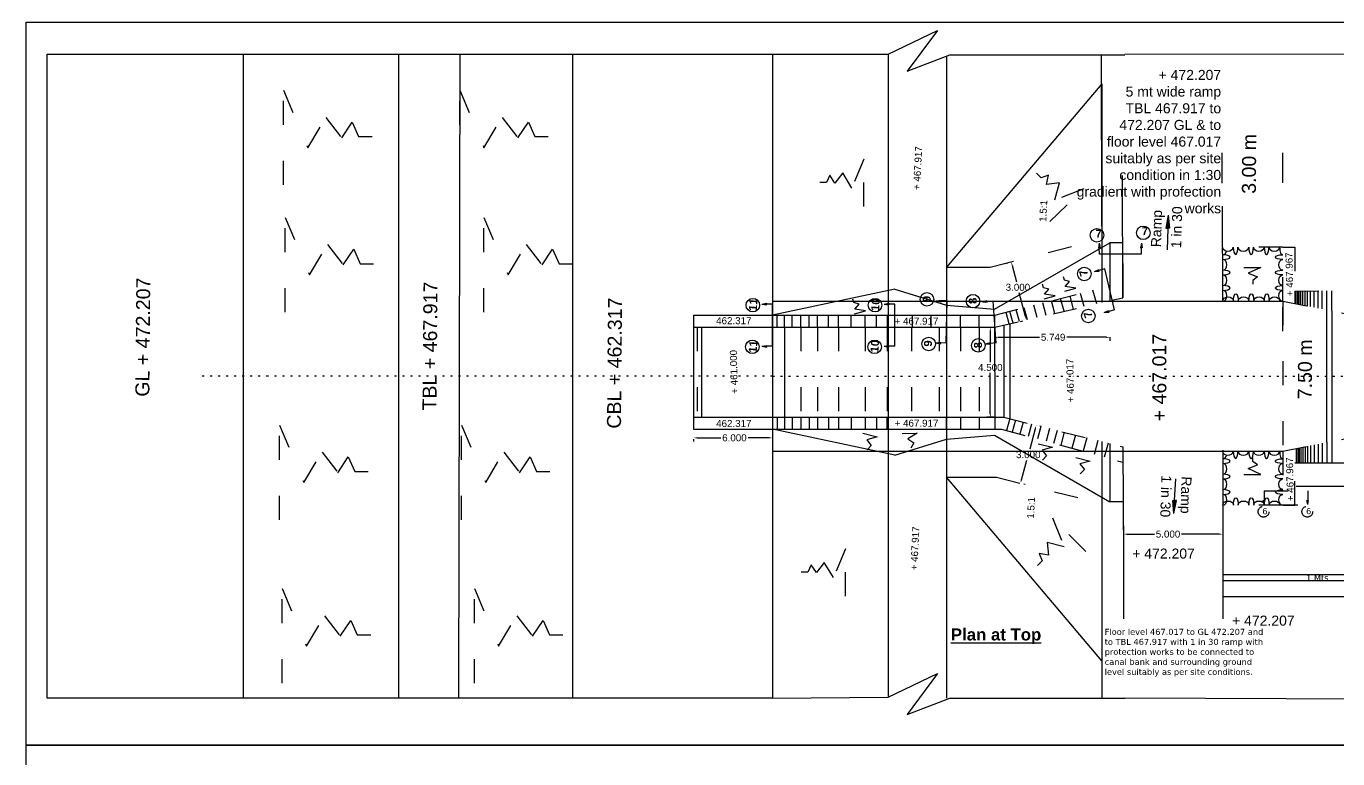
# Model space of a CAD drawing. Header units: inches. Extents: x 132 to 257, y -67 to 80.
# Drawn here: x 131.6 to 197.1, y -29 to 7.7 of the extents above; entities that cross this region are included whole.
import ezdxf

# ---------------------------------------------------------------- set-up
doc = ezdxf.new("R2010")
doc.units = ezdxf.units.IN
doc.header["$LTSCALE"] = 0.1
doc.header["$MEASUREMENT"] = 0
doc.linetypes.add('ACAD_ISO03W100', pattern=[30, 12, -18])
doc.linetypes.add('ACAD_ISO07W100', pattern=[3, 0, -3])
doc.styles.get("Standard").update_dxf_attribs({"font": 'arial.ttf'})
doc.dimstyles.get("Standard").update_dxf_attribs({"dimtxt": 0.4, "dimasz": 0.18, "dimexe": 0.18, "dimexo": 0.5, "dimgap": 0.09, "dimtad": 0, "dimtih": 1, "dimtoh": 1, "dimdec": 3, "dimzin": 0, "dimdsep": 46, "dimtxsty": 'Standard', "dimcen": 0.09, "dimadec": 0, "dimazin": 0, "dimtfac": 1, "dimtdec": 3, "dimtofl": 0, "dimtmove": 0, "dimatfit": 3, "dimfxl": 1, "dimtolj": 1, "dimtzin": 0, "dimarcsym": 0})

# ---------------------------------------------------------------- blocks, each defined once
blk = doc.blocks.new('*D9')
at = {"color": 0, "lineweight": -2, "transparency": 16777216}
for p, q in [((179.474, -7.393), (179.581, -7.393)), ((179.761, -7.573), (179.761, -9.137)), ((179.761, -11.713), (179.761, -9.674)), ((179.929, -11.893), (179.581, -11.893))]:
    blk.add_line(p, q, dxfattribs=at)
at = {"color": 0, "transparency": 16777216}
for points in [[(179.731, -7.573), (179.791, -7.573), (179.761, -7.393)], [(179.731, -11.713), (179.791, -11.713), (179.761, -11.893)]]:
    blk.add_solid(points, dxfattribs=at)
at = {"layer": 'Defpoints', "color": 0, "transparency": 16777216}
for p in [(179.974, -7.393), (179.761, -11.893), (180.429, -11.893)]:
    blk.add_point(p, dxfattribs=at)
at = {"color": 0, "transparency": 16777216, "insert": (179.761, -9.405), "char_height": 0.35, "attachment_point": 5}
blk.add_mtext('\\A1;4.500', dxfattribs=at)
blk = doc.blocks.new('*D10')
at = {"color": 0, "lineweight": -2, "transparency": 16777216}
for p, q in [((179.979, -7.893), (179.979, -8.075)), ((180.159, -7.895), (182.219, -7.895)), ((185.548, -7.895), (183.58, -7.895)), ((185.728, -7.893), (185.728, -8.075))]:
    blk.add_line(p, q, dxfattribs=at)
at = {"color": 0, "transparency": 16777216}
for points in [[(180.159, -7.865), (180.159, -7.925), (179.979, -7.895)], [(185.548, -7.865), (185.548, -7.925), (185.728, -7.895)]]:
    blk.add_solid(points, dxfattribs=at)
at = {"layer": 'Defpoints', "color": 0, "transparency": 16777216}
for p in [(179.979, -7.393), (185.728, -7.393), (185.728, -7.895)]:
    blk.add_point(p, dxfattribs=at)
at = {"color": 0, "transparency": 16777216, "insert": (182.9, -7.895), "char_height": 0.35, "attachment_point": 5}
blk.add_mtext('\\A1;5.749', dxfattribs=at)
blk = doc.blocks.new('*D19')
at = {"color": 0, "lineweight": -2, "transparency": 16777216}
for p, q in [((180.519, -4.2), (180.634, -4.17)), ((180.854, -4.299), (181.07, -5.128)), ((181.519, -6.854), (181.21, -5.665)), ((181.275, -7.103), (181.39, -7.073))]:
    blk.add_line(p, q, dxfattribs=at)
at = {"color": 0, "transparency": 16777216}
for points in [[(180.883, -4.291), (180.825, -4.306), (180.809, -4.125)], [(181.548, -6.846), (181.49, -6.861), (181.564, -7.028)]]:
    blk.add_solid(points, dxfattribs=at)
at = {"layer": 'Defpoints', "color": 0, "transparency": 16777216}
for p in [(181.003, -4.074), (181.564, -7.028), (181.759, -6.977)]:
    blk.add_point(p, dxfattribs=at)
at = {"color": 0, "transparency": 16777216, "insert": (181.14, -5.397), "char_height": 0.35, "attachment_point": 5}
blk.add_mtext('\\A1;3.000', dxfattribs=at)
blk = doc.blocks.new('*D20')
at = {"color": 0, "lineweight": -2, "transparency": 16777216}
for p, q in [((182.296, -12.36), (182.229, -12.342)), ((182.009, -12.469), (181.73, -13.495)), ((181.317, -15.017), (181.584, -14.033)), ((181.509, -15.255), (181.443, -15.237))]:
    blk.add_line(p, q, dxfattribs=at)
at = {"color": 0, "transparency": 16777216}
for points in [[(181.98, -12.461), (182.037, -12.477), (182.056, -12.295)], [(181.288, -15.009), (181.346, -15.024), (181.269, -15.19)]]:
    blk.add_solid(points, dxfattribs=at)
at = {"layer": 'Defpoints', "color": 0, "transparency": 16777216}
for p in [(181.813, -12.229), (181.027, -15.124), (181.269, -15.19)]:
    blk.add_point(p, dxfattribs=at)
at = {"color": 0, "transparency": 16777216, "insert": (181.657, -13.764), "char_height": 0.35, "attachment_point": 5}
blk.add_mtext('\\A1;3.000', dxfattribs=at)
blk = doc.blocks.new('*D30')
at = {"color": 0, "lineweight": -2, "transparency": 16777216}
for p, q in [((186.414, -17.32), (186.414, -17.555)), ((191.378, -17.32), (191.378, -17.555)), ((186.594, -17.735), (187.963, -17.735)), ((191.198, -17.735), (189.323, -17.735))]:
    blk.add_line(p, q, dxfattribs=at)
at = {"color": 0, "transparency": 16777216}
for points in [[(186.594, -17.705), (186.594, -17.765), (186.414, -17.735)], [(191.198, -17.705), (191.198, -17.765), (191.378, -17.735)]]:
    blk.add_solid(points, dxfattribs=at)
at = {"layer": 'Defpoints', "color": 0, "transparency": 16777216}
for p in [(186.414, -17.735), (186.414, -17.82), (191.378, -17.82)]:
    blk.add_point(p, dxfattribs=at)
at = {"color": 0, "transparency": 16777216, "insert": (188.643, -17.735), "char_height": 0.35, "attachment_point": 5}
blk.add_mtext('\\A1;5.000', dxfattribs=at)
blk = doc.blocks.new('*D45')
at = {"color": 0, "lineweight": -2, "transparency": 16777216}
for p, q in [((164.927, -12.993), (164.927, -13.101)), ((165.107, -12.921), (166.291, -12.921)), ((168.697, -12.921), (167.653, -12.921)), ((168.877, -12.993), (168.877, -13.101))]:
    blk.add_line(p, q, dxfattribs=at)
at = {"color": 0, "transparency": 16777216}
for points in [[(165.107, -12.891), (165.107, -12.951), (164.927, -12.921)], [(168.697, -12.891), (168.697, -12.951), (168.877, -12.921)]]:
    blk.add_solid(points, dxfattribs=at)
at = {"layer": 'Defpoints', "color": 0, "transparency": 16777216}
for p in [(164.927, -12.493), (168.877, -12.493), (168.877, -12.921)]:
    blk.add_point(p, dxfattribs=at)
at = {"color": 0, "transparency": 16777216, "insert": (166.972, -12.921), "char_height": 0.35, "attachment_point": 5}
blk.add_mtext('\\A1;6.000', dxfattribs=at)

msp = doc.modelspace()

# ---------------------------------------------------------------- hatches: boundary and pattern name
at = {"linetype": 'ACAD_ISO03W100'}
for points in [[(188.7173, -2.4433), (188.6462, -1.7878), (188.5363, -2.4379), (188.6268, -2.4406)], [(188.8773, -16.0475), (188.9288, -16.7048), (189.0581, -16.0582), (188.9677, -16.0528)], [(193.4843, -16.062), (193.4422, -16.062), (193.4001, -16.062), (193.4422, -16.2607)], [(195.6712, -16.0588), (195.6291, -16.0588), (195.587, -16.0588), (195.6291, -16.2575)]]:
    msp.add_hatch(color=256, dxfattribs=at).paths.add_polyline_path(points)
for points in [[(185.2067, -3.1955), (185.1665, -3.4338), (185.208, -3.4336), (185.2496, -3.4333)], [(187.3144, -3.1895), (187.2728, -3.4276), (187.3144, -3.4276), (187.356, -3.4276)], [(185.205, -4.5894), (185.1955, -4.5489), (185.186, -4.5084), (184.9638, -4.6035)], [(168.3398, -6.2347), (168.5779, -6.2763), (168.5779, -6.2347), (168.5779, -6.1931)], [(174.4484, -6.2347), (174.6865, -6.2763), (174.6865, -6.2347), (174.6865, -6.1931)], [(177.2994, -6.1144), (177.3001, -6.0728), (177.3009, -6.0312), (177.0621, -6.0684)], [(179.6082, -6.1436), (179.6052, -6.1021), (179.6022, -6.0606), (179.3677, -6.1192)], [(185.4528, -6.6537), (185.6939, -6.6382), (185.6842, -6.5978), (185.6744, -6.5573)], [(168.3458, -8.3424), (168.5841, -8.3827), (168.5839, -8.3411), (168.5837, -8.2995)], [(174.4544, -8.3424), (174.6927, -8.3827), (174.6925, -8.3411), (174.6922, -8.2995)], [(177.029, -8.1758), (177.2665, -8.2205), (177.267, -8.1789), (177.2675, -8.1373)], [(179.5249, -8.221), (179.7654, -8.244), (179.7622, -8.2026), (179.759, -8.1611)]]:
    msp.add_hatch(color=256).paths.add_polyline_path(points)

# ---------------------------------------------------------------- linework, layer by layer
for p, q in [((142.4221, 6.2654), (142.4221, -25.9347)), ((150.1771, 6.2654), (150.1771, -25.9347)), ((153.2408, 6.2654), (153.18, -25.9347)), ((158.8771, 6.2654), (158.8771, -25.9347)), ((168.8771, 6.2654), (168.8771, -25.9347)), ((174.6566, 6.2654), (174.6566, -25.8929)), ((177.5771, 6.1637), (177.5756, -25.9343)), ((185.3308, -2.3308), (185.3237, 6.2237)), ((185.3308, 4.7792), (177.5766, -4.3931)), ((185.3308, 4.7792), (185.3304, -6.1604)), ((191.352, -0.1946), (191.3521, 1.3268)), ((194.378, -0.1733), (194.378, 1.3267)), ((186.378, -5.9191), (186.3596, 0.1891)), ((191.378, -6.0846), (191.357, -1.338)), ((179.9779, -6.4931), (185.7281, -3.169)), ((185.2067, -3.1955), (185.1665, -3.4338)), ((185.2067, -3.1955), (185.2496, -3.4333)), ((185.7281, -3.169), (185.7277, -6.0689)), ((186.378, -3.1691), (185.7281, -3.169)), ((187.3144, -3.1895), (187.2728, -3.4276)), ((187.3144, -3.1895), (187.356, -3.4276)), ((185.1665, -3.4338), (185.208, -3.4336)), ((185.2496, -3.4333), (185.208, -3.4336)), ((185.2097, -3.7328), (185.208, -3.4336)), ((185.2097, -3.7268), (187.3144, -3.7268)), ((187.2728, -3.4276), (187.3144, -3.4276)), ((187.356, -3.4276), (187.3144, -3.4276)), ((187.3144, -3.7268), (187.3144, -3.4276)), ((177.5766, -4.3931), (179.7531, -4.3931)), ((184.9638, -4.6035), (185.186, -4.5084)), ((185.186, -4.5084), (185.1955, -4.5489)), ((185.4868, -4.4803), (185.1955, -4.5489)), ((185.205, -4.5894), (185.1955, -4.5489)), ((185.9692, -6.5289), (185.4868, -4.4803)), ((186.3781, -4.2004), (186.378, -5.9191)), ((184.9638, -4.6035), (185.205, -4.5894)), ((174.9857, -5.4931), (168.8771, -6.7931)), ((174.9857, -5.4931), (177.5771, -6.2931)), ((183.9244, -6.4843), (183.7461, -5.8315)), ((184.454, -6.3623), (184.2723, -5.6972)), ((185.0779, -6.2271), (184.891, -5.5392)), ((194.978, -5.5928), (194.978, -6.2046)), ((195.0516, -6.2194), (195.0516, -5.5918)), ((195.1244, -6.2339), (195.1244, -5.5909)), ((195.1907, -6.2472), (195.1907, -5.5901)), ((195.2801, -6.2651), (195.2801, -5.589)), ((195.3828, -6.2856), (195.3828, -5.5877)), ((195.4954, -6.3081), (195.4954, -5.5862)), ((195.618, -6.3326), (195.618, -5.5847)), ((195.768, -6.3626), (195.768, -5.5828)), ((195.938, -6.3966), (195.938, -5.5807)), ((196.138, -6.4366), (196.138, -5.5782)), ((196.348, -6.4786), (196.348, -5.5755)), ((196.578, -6.5246), (196.578, -5.5726)), ((196.828, -6.5746), (196.828, -5.5695)), ((168.3398, -6.2347), (168.5779, -6.1931)), ((168.3398, -6.2347), (168.5779, -6.2763)), ((168.5779, -6.1931), (168.5779, -6.2347)), ((168.8771, -6.2347), (168.5779, -6.2347)), ((168.5779, -6.2763), (168.5779, -6.2347)), ((168.8771, -6.0846), (194.378, -6.0846)), ((168.8771, -8.3394), (168.8771, -6.2347)), ((174.4484, -6.2347), (174.6865, -6.1931)), ((174.4484, -6.2347), (174.6865, -6.2763)), ((174.6865, -6.1931), (174.6865, -6.2347)), ((174.6865, -6.2763), (174.6865, -6.2347)), ((174.9857, -6.2347), (174.6865, -6.2347)), ((174.9857, -8.3394), (174.9857, -6.2347)), ((177.0621, -6.0684), (177.3009, -6.0312)), ((177.0621, -6.0684), (177.2994, -6.1144)), ((177.2994, -6.1144), (177.3001, -6.0728)), ((177.5993, -6.0783), (177.3001, -6.0728)), ((177.5602, -8.1826), (177.5993, -6.0783)), ((177.5771, -6.2931), (179.9779, -6.4931)), ((179.3677, -6.1192), (179.6022, -6.0606)), ((179.3677, -6.1192), (179.6082, -6.1436)), ((179.9037, -6.0806), (179.6052, -6.1021)), ((179.6082, -6.1436), (179.6052, -6.1021)), ((180.0546, -8.1799), (179.9037, -6.0806)), ((181.2158, -7.1082), (181.0565, -6.5181)), ((181.6254, -7.0139), (181.4606, -6.4149)), ((182.1058, -6.9032), (181.9381, -6.293)), ((182.5602, -6.7985), (182.3898, -6.1777)), ((182.9881, -6.7), (182.8152, -6.0691)), ((183.447, -6.5942), (183.2713, -5.9527)), ((185.975, -6.5275), (185.6842, -6.5978)), ((196.578, -13.1446), (196.578, -6.5246)), ((164.9271, -6.7931), (164.9271, -12.4931)), ((164.9271, -6.7931), (179.9791, -6.7931)), ((169.1109, -7.3931), (169.1109, -6.7931)), ((169.4771, -7.3931), (169.4771, -6.7931)), ((169.8619, -7.3931), (169.8619, -6.7931)), ((170.2979, -7.3931), (170.2979, -6.7931)), ((170.7117, -7.3931), (170.7117, -6.7931)), ((171.1243, -7.3931), (171.1243, -6.7931)), ((171.6654, -7.3931), (171.6654, -6.7931)), ((172.1752, -7.3931), (172.1752, -6.7931)), ((172.8098, -7.3931), (172.8098, -6.7931)), ((173.5076, -7.3931), (173.5076, -6.7931)), ((174.0667, -7.3931), (174.0667, -6.7931)), ((174.5971, -6.7931), (174.5971, -7.3931)), ((175.8637, -7.3933), (175.8637, -6.7933)), ((176.8071, -7.3933), (176.8071, -6.7933)), ((177.5771, -6.7931), (177.5771, -7.3931)), ((177.5798, -7.3933), (177.5798, -6.7933)), ((178.2631, -7.3931), (178.2631, -6.7931)), ((179.2065, -7.3931), (179.2065, -6.7931)), ((179.9791, -7.3931), (179.9791, -6.7931)), ((180.7039, -7.2262), (180.546, -6.6484)), ((180.8996, -7.1811), (180.7391, -6.5991)), ((185.4528, -6.6537), (185.6744, -6.5573)), ((185.4528, -6.6537), (185.6939, -6.6382)), ((185.6744, -6.5573), (185.6842, -6.5978)), ((185.6939, -6.6382), (185.6842, -6.5978)), ((196.828, -6.5746), (196.828, -13.0946)), ((164.9271, -7.3931), (179.9739, -7.3931)), ((165.3271, -7.3931), (165.3271, -11.8931)), ((169.4771, -7.3931), (169.4771, -11.8931)), ((179.9739, -7.3931), (179.9791, -11.8931)), ((180.4288, -7.2895), (180.4291, -11.8931)), ((180.7291, -7.2203), (180.7291, -11.959)), ((168.3458, -8.3424), (168.5837, -8.2995)), ((168.3458, -8.3424), (168.5841, -8.3827)), ((168.5837, -8.2995), (168.5839, -8.3411)), ((168.8831, -8.3394), (168.5839, -8.3411)), ((168.5841, -8.3827), (168.5839, -8.3411)), ((174.4544, -8.3424), (174.6922, -8.2995)), ((174.4544, -8.3424), (174.6927, -8.3827)), ((174.6922, -8.2995), (174.6925, -8.3411)), ((174.9917, -8.3394), (174.6925, -8.3411)), ((174.6927, -8.3827), (174.6925, -8.3411)), ((177.029, -8.1758), (177.2675, -8.1373)), ((177.029, -8.1758), (177.2665, -8.2205)), ((177.2665, -8.2205), (177.267, -8.1789)), ((177.2675, -8.1373), (177.267, -8.1789)), ((177.5662, -8.1827), (177.267, -8.1789)), ((179.5249, -8.221), (179.759, -8.1611)), ((179.5249, -8.221), (179.7654, -8.244)), ((179.759, -8.1611), (179.7622, -8.2026)), ((180.0606, -8.1794), (179.7622, -8.2026)), ((179.7654, -8.244), (179.7622, -8.2026)), ((164.9271, -11.8931), (180.4291, -11.8931)), ((164.9274, -11.8931), (180.4294, -11.8915)), ((169.1109, -11.8931), (169.1109, -12.4931)), ((169.4771, -11.8931), (169.4771, -12.4931)), ((169.8619, -11.8931), (169.8619, -12.4931)), ((170.2979, -11.8931), (170.2979, -12.4931)), ((170.7117, -11.8931), (170.7117, -12.4931)), ((171.1243, -11.8931), (171.1243, -12.4931)), ((171.6654, -11.8931), (171.6654, -12.4931)), ((172.1752, -11.8931), (172.1752, -12.4931)), ((172.8098, -11.8931), (172.8098, -12.4931)), ((173.5076, -11.8931), (173.5076, -12.4931)), ((174.0667, -11.8931), (174.0667, -12.4931)), ((174.5971, -12.4931), (174.5971, -11.8931)), ((177.5771, -12.4931), (177.5771, -11.8931)), ((178.2631, -11.8931), (178.2631, -12.4931)), ((179.2065, -11.8931), (179.2065, -12.4931)), ((179.9791, -11.8931), (179.9791, -12.4931)), ((180.7291, -11.959), (180.5668, -12.5569)), ((181.0164, -12.0369), (180.854, -12.6349)), ((181.3974, -12.1313), (181.2327, -12.7377)), ((181.8257, -12.2374), (181.6585, -12.8533)), ((182.2877, -12.3518), (182.1177, -12.978)), ((164.9274, -12.4931), (180.3262, -12.4916)), ((174.9857, -13.7931), (168.8771, -12.4931)), ((174.9857, -13.7931), (177.5771, -12.9931)), ((177.5771, -12.9931), (179.9779, -12.7931)), ((179.9779, -12.7931), (185.7281, -16.1172)), ((182.7204, -12.459), (182.5477, -13.0948)), ((183.0981, -12.5525), (182.9232, -13.1968)), ((183.4584, -12.6418), (183.2813, -13.294)), ((184.0155, -12.7798), (183.8384, -13.432)), ((184.577, -12.9188), (184.3998, -13.5711)), ((185.1351, -13.057), (184.9478, -13.7466)), ((185.3302, -13.1054), (185.3297, -25.9346)), ((196.828, -13.0946), (196.828, -14.1928)), ((168.8771, -13.5846), (194.378, -13.5846)), ((185.6463, -13.1837), (185.456, -13.8846)), ((185.7268, -13.2036), (185.7264, -16.1172)), ((186.378, -13.3649), (186.4145, -18.9397)), ((191.378, -13.5302), (191.378, -18.7204)), ((195.0516, -13.4499), (195.0516, -14.1928)), ((195.1244, -13.4353), (195.1244, -14.1928)), ((195.1907, -13.4221), (195.1907, -14.1928)), ((195.2801, -13.4042), (195.2801, -14.1928)), ((195.3828, -13.3837), (195.3828, -14.1928)), ((195.4954, -13.3612), (195.4954, -14.1928)), ((195.618, -13.3366), (195.618, -14.1928)), ((195.768, -13.3066), (195.768, -14.1928)), ((195.938, -13.2726), (195.938, -14.1928)), ((196.138, -13.2326), (196.138, -14.1928)), ((196.348, -13.1906), (196.348, -14.1928)), ((196.578, -13.1446), (196.578, -14.1928)), ((204.228, -14.1928), (194.978, -14.1928)), ((177.5762, -14.8923), (180.0635, -14.8916)), ((185.3308, -24.0655), (177.5762, -14.8923)), ((195.0507, -15.3346), (206.328, -15.3346)), ((186.378, -16.1171), (185.7281, -16.1172)), ((186.4145, -18.9397), (186.4145, -21.9682)), ((191.378, -18.7204), (191.378, -21.9682)), ((215.7757, -19.7673), (191.378, -19.7673)), ((215.7757, -20.0673), (191.378, -20.0673)), ((215.7757, -20.8673), (191.378, -20.8673))]:
    msp.add_line(p, q)
for p, q in [((188.6462, -1.7878), (188.5363, -2.4379)), ((188.6462, -1.7878), (188.7173, -2.4433)), ((188.5363, -2.4379), (188.6268, -2.4406)), ((188.6268, -2.4406), (188.5946, -3.5202)), ((188.7173, -2.4433), (188.6268, -2.4406)), ((179.7531, -4.3931), (185.3305, -2.9693)), ((194.378, -3.3846), (191.3661, -3.3846)), ((194.378, -6.0846), (194.378, -3.3846)), ((194.378, -3.3846), (194.978, -3.3846)), ((194.378, -6.0846), (194.378, -3.3846)), ((194.978, -3.3846), (194.978, -5.5928)), ((179.9791, -6.7931), (185.728, -5.3256)), ((194.978, -5.5928), (204.228, -5.4765)), ((179.9791, -7.3931), (186.378, -5.9191)), ((194.378, -7.5846), (194.378, -6.0846)), ((194.378, -6.0846), (194.378, -13.5846)), ((194.378, -6.0846), (201.878, -7.5846)), ((165.1058, -7.3931), (165.1058, -11.8931)), ((170.2979, -7.3931), (170.2979, -11.8931)), ((171.1243, -7.3931), (171.1243, -11.8931)), ((172.1752, -7.3931), (172.1752, -11.8931)), ((173.5076, -7.3931), (173.5076, -11.8931)), ((174.5971, -7.3931), (174.5971, -11.8931)), ((175.8138, -7.3931), (175.8138, -11.8931)), ((177.2087, -7.3931), (177.2087, -11.8931)), ((177.5771, -7.3931), (177.5771, -11.8931)), ((178.2631, -7.3931), (178.2631, -11.8931)), ((179.2065, -7.3931), (179.2065, -11.8931)), ((180.4294, -11.8915), (186.378, -13.3649)), ((194.378, -13.5846), (201.878, -12.0846)), ((180.3262, -12.4916), (186.3776, -14.1348)), ((194.378, -13.5846), (194.378, -16.2846)), ((194.978, -16.2846), (194.978, -14.1928)), ((180.0635, -14.8916), (185.0064, -16.1158)), ((188.9677, -16.0528), (189.0319, -14.9747)), ((193.4422, -15.5706), (195.6291, -15.5674)), ((193.4422, -15.5706), (193.4422, -16.062)), ((195.6291, -15.5674), (195.6291, -16.0588)), ((188.9288, -16.7048), (188.8773, -16.0475)), ((188.8773, -16.0475), (188.9677, -16.0528)), ((188.9288, -16.7048), (189.0581, -16.0582)), ((189.0581, -16.0582), (188.9677, -16.0528)), ((194.378, -16.2846), (191.378, -16.2846)), ((193.4422, -16.2607), (193.4001, -16.062)), ((193.4001, -16.062), (193.4422, -16.062)), ((193.4843, -16.062), (193.4422, -16.062)), ((193.4422, -16.2607), (193.4843, -16.062)), ((195.128, -16.2846), (194.228, -16.2846)), ((195.103, -16.2865), (194.253, -16.2827)), ((195.0785, -16.2864), (194.2775, -16.2829)), ((194.378, -16.2846), (194.978, -16.2846)), ((195.587, -16.0588), (195.6291, -16.0588)), ((195.6291, -16.2575), (195.587, -16.0588)), ((195.6291, -16.2575), (195.6712, -16.0588)), ((195.6712, -16.0588), (195.6291, -16.0588))]:
    msp.add_line(p, q, dxfattribs=at)
at = {"linetype": 'ACAD_ISO07W100'}
for q in [(140.2759, -9.8346), (225.7228, -9.8346)]:
    msp.add_line((168.8771, -9.8346), q, dxfattribs=at)
for points in [[(256.7442, 7.8625), (256.7442, -28.2935), (131.5772, -28.2935), (131.5772, 7.8625), (231.0004, 7.8625)], [(168.8771, 6.2654), (174.6566, 6.2654), (177.1203, 7.4509), (175.6058, 5.4061), (177.7343, 6.224), (186.4869, 6.2236)], [(168.8771, -25.9347), (132.6202, -25.9347), (132.6202, 6.2654), (168.8771, 6.2654)], [(186.4869, 6.2654), (230.9224, 6.3002), (230.8149, -26.1108), (186.4854, -25.9347)], [(183.4914, -5.5896), (184.0389, -5.4381), (183.5083, -5.354), (183.7189, -5.1099), (183.4662, -5.0342), (183.4156, -4.8658)], [(182.4504, -5.9693), (182.9979, -5.8178), (182.4672, -5.7337), (182.6778, -5.4896), (182.4251, -5.4139), (182.3746, -5.2455)], [(172.9712, -6.7166), (173.5187, -6.5651), (172.988, -6.4809), (173.1986, -6.2369), (172.9459, -6.1611), (172.8954, -5.9928)], [(173.388, -12.6936), (174.1034, -12.8753), (173.582, -13.0207), (173.8124, -13.2993), (173.6063, -13.5174)], [(175.3593, -12.7045), (176.0972, -12.6874), (175.634, -12.9674), (175.9307, -13.174), (175.7908, -13.4394)], [(182.1517, -13.2137), (182.8671, -13.3955), (182.3457, -13.5408), (182.5761, -13.8195), (182.37, -14.0375)], [(184.037, -13.9011), (184.7524, -14.0828), (184.231, -14.2282), (184.4614, -14.5069), (184.2553, -14.7249)], [(168.8771, -25.9347), (174.6566, -25.8929), (177.1202, -24.7074), (175.6058, -26.7522), (177.7342, -25.9343), (186.4869, -25.9347)]]:
    msp.add_lwpolyline(points)
at = {"linetype": 'ACAD_ISO03W100'}
for points in [[(144.4391, -0.2773), (144.4391, 4.4554), (145.6509, 1.5844), (146.556, 3.1014), (147.3444, 2.0803), (147.87, 2.868), (148.1912, 2.1387), (148.8627, 2.1387)], [(153.2408, -0.2773), (153.2408, 4.4554), (154.4526, 1.5844), (155.3577, 3.1014), (156.1461, 2.0803), (156.6716, 2.868), (156.9928, 2.1387), (157.6644, 2.1387)], [(173.4472, -1.364), (173.4472, 1.0024), (172.8413, -0.4331), (172.3887, 0.3254), (171.9946, -0.1852), (171.7318, 0.2087), (171.5712, -0.156), (171.2354, -0.156)], [(182.7352, -2.1121), (184.4367, -0.4677), (182.9834, -1.0296), (183.2143, -0.177), (182.5733, -0.2484), (182.6739, 0.2143), (182.3, 0.0763), (182.0667, 0.3178)], [(144.5177, -6.6315), (144.5177, -1.8987), (145.7295, -4.7698), (146.6346, -3.2528), (147.423, -4.2739), (147.9485, -3.4862), (148.2697, -4.2155), (148.9413, -4.2155)], [(154.4535, -6.6315), (154.4535, -1.8987), (155.6653, -4.7698), (156.5705, -3.2528), (157.3588, -4.2739), (157.8844, -3.4862), (158.2056, -4.2155), (158.8771, -4.2155)], [(192.4344, -4.3995), (193.2743, -4.3995), (192.6474, -4.6937), (193.1186, -4.8693), (192.8838, -5.0486), (192.8842, -5.233)], [(144.243, -17.02), (144.243, -12.2873), (145.4548, -15.1584), (146.3599, -13.6414), (147.1483, -14.6624), (147.6739, -13.8747), (147.995, -14.6041), (148.6666, -14.6041)], [(153.3273, -17.02), (153.3273, -12.2873), (154.5391, -15.1584), (155.4443, -13.6414), (156.2327, -14.6624), (156.7582, -13.8747), (157.0794, -14.6041), (157.751, -14.6041)], [(192.4344, -14.747), (193.2743, -14.747), (192.6474, -14.4528), (193.1186, -14.2773), (192.8838, -14.0979), (192.8842, -13.9136)], [(184.5359, -18.6102), (182.8725, -16.9272), (183.4507, -18.3741), (182.5956, -18.1528), (182.6741, -18.793), (182.2103, -18.6976), (182.3525, -19.0698), (182.1137, -19.3059)], [(172.5234, -20.8398), (172.5234, -18.4735), (171.9175, -19.909), (171.465, -19.1505), (171.0708, -19.661), (170.808, -19.2672), (170.6474, -19.6319), (170.3116, -19.6319)], [(144.3695, -25.1913), (144.3695, -20.4586), (145.5813, -23.3297), (146.4865, -21.8126), (147.2748, -22.8337), (147.8004, -22.046), (148.1216, -22.7754), (148.7932, -22.7754)], [(153.9741, -25.1913), (153.9741, -20.4586), (155.1858, -23.3297), (156.091, -21.8126), (156.8794, -22.8337), (157.4049, -22.046), (157.7261, -22.7754), (158.3977, -22.7754)]]:
    msp.add_lwpolyline(points, dxfattribs=at)
msp.add_lwpolyline([(131.5772, -28.2935), (256.7442, -28.2935), (256.7442, -66.6194), (131.5772, -66.6194)], close=True)
for centre in [(185.091, -2.7934), (187.4056, -2.6695), (184.4553, -4.726), (176.5931, -5.9974), (178.8943, -6.0908), (167.8911, -6.2883), (173.9996, -6.2883), (184.6594, -6.8294), (167.8681, -8.372), (173.9767, -8.372), (176.6827, -8.2273), (179.1583, -8.3011)]:
    msp.add_circle(centre, 0.3381)
for centre in [(193.4163, -16.6146), (195.6032, -16.6115)]:
    msp.add_circle(centre, 0.2693, dxfattribs=at)
for centre, major_axis, ratio, start_param, end_param in [((191.6334, -3.3846), (0.2673, 0), 0.768469, 3.1415927, 6.2831853), ((191.378, -3.498), (0, 0.2673), 0.768469, 3.1415927, 4.3823633), ((191.378, -3.8846), (0.3687, 0), 0.323352, 4.712389, 7.8539816), ((192.0199, -3.3846), (0, -0.3687), 0.323352, 4.712389, 7.8539816), ((192.4065, -3.3846), (0.2673, 0), 0.768469, 3.1415927, 6.2831853), ((192.793, -3.3846), (0, -0.3687), 0.323352, 4.712389, 7.8539816), ((193.1796, -3.3846), (0.2673, 0), 0.768469, 3.1415927, 6.2831853), ((193.5661, -3.3846), (0, -0.3687), 0.323352, 4.712389, 7.8539816), ((193.9527, -3.3846), (0.2673, 0), 0.768469, 3.1415927, 6.2831853), ((194.3392, -3.3846), (0, -0.3687), 0.323352, 4.712389, 6.6139802), ((191.378, -4.2711), (0, 0.2673), 0.768469, 3.1415927, 6.2831853), ((191.378, -4.6577), (0.3687, 0), 0.323352, 4.712389, 7.8539816), ((191.378, -5.0442), (0, 0.2673), 0.768469, 3.1415927, 6.2831853), ((191.378, -5.4308), (0.3687, 0), 0.323352, 4.712389, 7.8539816), ((191.378, -5.8173), (0, 0.2673), 0.768469, 3.1415927, 6.2831853), ((191.6334, -13.5846), (0.2673, 0), 0.768469, 3.1415927, 6.2831853), ((192.0199, -13.5846), (0, -0.3687), 0.323352, 4.712389, 7.8539816), ((192.4065, -13.5846), (0.2673, 0), 0.768469, 3.1415927, 6.2831853), ((192.793, -13.5846), (0, -0.3687), 0.323352, 4.712389, 7.8539816), ((193.1796, -13.5846), (0.2673, 0), 0.768469, 3.1415927, 6.2831853), ((193.5661, -13.5846), (0, -0.3687), 0.323352, 4.712389, 7.8539816), ((193.9527, -13.5846), (0.2673, 0), 0.768469, 3.1415927, 6.2831853), ((194.3392, -13.5846), (0, -0.3687), 0.323352, 4.712389, 6.6139802), ((191.378, -13.698), (0, 0.2673), 0.768469, 3.1415927, 4.3823633), ((191.378, -14.0846), (0.3687, 0), 0.323352, 4.712389, 7.8539816), ((191.378, -14.4711), (0, 0.2673), 0.768469, 3.1415927, 6.2831853), ((191.378, -14.8577), (0.3687, 0), 0.323352, 4.712389, 7.8539816), ((191.378, -15.2442), (0, 0.2673), 0.768469, 3.1415927, 6.2831853), ((191.378, -15.6308), (0.3687, 0), 0.323352, 4.712389, 7.8539816), ((191.378, -16.0173), (0, 0.2673), 0.768469, 3.1415927, 6.2831853)]:
    msp.add_ellipse(centre, major_axis=major_axis, ratio=ratio, start_param=start_param, end_param=end_param)
at = {"extrusion": (0, 0, -1)}
for centre, major_axis, ratio, start_param, end_param in [((194.378, -3.8846), (-0.3687, 0), 0.323352, 4.712389, 7.8539816), ((194.378, -4.6577), (-0.3687, 0), 0.323352, 4.712389, 7.8539816), ((194.378, -4.2711), (0, 0.2673), 0.768469, 3.1415927, 6.2831853), ((194.378, -5.0442), (0, 0.2673), 0.768469, 3.1415927, 6.2831853), ((191.6453, -6.0846), (0.2673, 0), 0.768469, 3.1415927, 6.2831853), ((192.0319, -6.0846), (0, 0.3687), 0.323352, 4.712389, 7.8539816), ((192.4184, -6.0846), (0.2673, 0), 0.768469, 3.1415927, 6.2831853), ((192.805, -6.0846), (0, 0.3687), 0.323352, 4.712389, 7.8539816), ((193.1915, -6.0846), (0.2673, 0), 0.768469, 3.1415927, 6.2831853), ((193.5781, -6.0846), (0, 0.3687), 0.323352, 4.712389, 7.8539816), ((193.9646, -6.0846), (0.2673, 0), 0.768469, 3.1415927, 6.2831853), ((194.378, -5.4308), (-0.3687, 0), 0.323352, 4.712389, 7.8539816), ((194.378, -5.8173), (0, 0.2673), 0.768469, 3.1415927, 6.2831853), ((194.378, -14.0846), (-0.3687, 0), 0.323352, 4.712389, 7.8539816), ((194.378, -14.4711), (0, 0.2673), 0.768469, 3.1415927, 6.2831853), ((194.378, -14.8577), (-0.3687, 0), 0.323352, 4.712389, 7.8539816), ((194.378, -15.2442), (0, 0.2673), 0.768469, 3.1415927, 6.2831853), ((194.378, -15.6308), (-0.3687, 0), 0.323352, 4.712389, 7.8539816), ((191.6453, -16.2846), (0.2673, 0), 0.768469, 3.1415927, 6.2831853), ((192.0319, -16.2846), (0, 0.3687), 0.323352, 4.712389, 7.8539816), ((192.4184, -16.2846), (0.2673, 0), 0.768469, 3.1415927, 6.2831853), ((192.805, -16.2846), (0, 0.3687), 0.323352, 4.712389, 7.8539816), ((193.1915, -16.2846), (0.2673, 0), 0.768469, 3.1415927, 6.2831853), ((193.5781, -16.2846), (0, 0.3687), 0.323352, 4.712389, 7.8539816), ((193.9646, -16.2846), (0.2673, 0), 0.768469, 3.1415927, 6.2831853), ((194.378, -16.0173), (0, 0.2673), 0.768469, 3.1415927, 6.2831853)]:
    msp.add_ellipse(centre, major_axis=major_axis, ratio=ratio, start_param=start_param, end_param=end_param, dxfattribs=at)

# ---------------------------------------------------------------- texts
for s, insert, char_height, width, attachment_point in [('+ 472.207 \\P5 mt wide ramp\\PTBL 467.917 to\\P472.207 GL & to \\Pfloor level 467.017\\Psuitably as per site\\Pcondition in 1:30\\Pgradient with profection\\Pworks ', (191.2965, 5.4729), 0.5, 12.78489, 3), ('{\\fArial|b0|i0|c0|p34; 462.317}', (167.8244, -6.8903), 0.35, 5.372282, 3), ('{\\fArial|b0|i0|c0|p34;+ 467.917}', (177.1651, -6.9137), 0.35, 2.321667, 3), ('{\\fArial|b0|i0|c0|p34; 462.317}', (167.8244, -12.0289), 0.35, 5.372282, 3), ('{\\fArial|b0|i0|c0|p34;+ 467.917}', (177.1656, -12.0127), 0.35, 2.321667, 3), ('{\\fArial|b0|i0|c0|p34;+ 472.207}', (189.9817, -18.4557), 0.5, 12.78489, 3), ('{\\fVerdana|b0|i0|c0|p34;1 Mts}', (195.5418, -19.7644), 0.3, 1.376957, 1), ('{\\fArial|b0|i0|c0|p34;+ 472.207}', (194.9698, -21.8091), 0.5, 12.78489, 3), ('{\\fArial|b1|i0|c0|p34;\\LPlan at Top}', (177.7897, -22.4505), 0.6, 11.834701, 1)]:
    msp.add_mtext(s, dxfattribs=dict(insert=insert, char_height=char_height, width=width, attachment_point=attachment_point))
for s, insert, char_height, width, attachment_point, rotation in [('{\\fArial|b0|i0|c0|p34;3.00 m}', (192.3502, 2.2708), 0.7, 7.774214, 3, 89.646822), ('{\\fArial|b0|i0|c0|p34;+ 467.917}', (176.0083, 1.6641), 0.35, 7.515205, 3, 87.065915), ('{\\fArial|b0|i0|c0|p34;1.5:1}', (182.2609, -1.0269), 0.35, 7.515205, 3, 87.065915), ('{\\fArial|b0|i0|c0|p34;Ramp}', (187.8435, -1.5204), 0.5, 9.014226, 3, 88.294542), ('{\\fArial|b0|i0|c0|p34;1 in 30}', (188.858, -1.3396), 0.5, 9.006993, 3, 88.294542), ('{\\fArial|b1|i0|c0|p34;7}', (185.0144, -2.5146), 0.4, 0.33061, 1, 0.935367), ('{\\fArial|b1|i0|c0|p34;7}', (187.329, -2.3907), 0.4, 0.33061, 1, 0.935367), ('{\\fArial|b0|i0|c0|p34;+ 467.967}', (194.5064, -3.6548), 0.35, 6.701919, 3, 91.341932), ('{\\fArial|b0|i0|c0|p34;GL + 472.207}', (137.0805, -4.9062), 0.7, 7.907054, 3, 89.502289), ('{\\fArial|b0|i0|c0|p34;TBL + 467.917}', (151.4344, -5.1091), 0.7, 7.907054, 3, 89.502289), ('{\\fArial|b1|i0|c0|p34;7}', (184.2777, -4.8901), 0.4, 0.33061, 1, 107.166389), ('{\\fArial|b1|i0|c0|p34;9}', (176.3779, -6.1304), 0.4, 0.388256, 1, 88.562355), ('{\\fArial|b0|i0|c0|p34;CBL + 462.317}', (160.6566, -5.9072), 0.7, 7.907054, 3, 89.502289), ('{\\fArial|b1|i0|c0|p34;11}', (167.6853, -6.5565), 0.4, 1.22541, 1, 85.710769), ('{\\fArial|b1|i0|c0|p34;10}', (173.798, -6.5597), 0.4, 0.53559, 1, 85.710769), ('{\\fArial|b1|i0|c0|p34;8}', (178.6919, -6.2427), 0.4, 0.388256, 1, 93.738466), ('{\\fArial|b1|i0|c0|p34;7}', (184.5012, -6.9785), 0.4, 0.33061, 1, 107.166389), ('{\\fArial|b0|i0|c0|p34;+ 467.017}', (187.8573, -7.7196), 0.7, 8.948433, 3, 90), ('{\\fArial|b1|i0|c0|p34;11}', (167.6797, -8.6528), 0.4, 1.085208, 1, 85.710769), ('{\\fArial|b1|i0|c0|p34;10}', (173.7636, -8.6345), 0.4, 0.846871, 1, 85.710769), ('{\\fArial|b1|i0|c0|p34;9}', (176.4414, -8.3555), 0.4, 0.388256, 1, 88.562355), ('{\\fArial|b1|i0|c0|p34;8}', (178.9559, -8.453), 0.4, 0.388256, 1, 93.738466), ('{\\fArial|b0|i0|c0|p34;7.50 m}', (195.1457, -8.0013), 0.7, 7.774214, 3, 89.646822), ('{\\fArial|b0|i0|c0|p34;+ 461.000}', (166.7395, -8.5327), 0.35, 6.701919, 3, 91.341932), ('{\\fArial|b0|i0|c0|p34;+ 467.017}', (183.552, -8.9687), 0.35, 6.701919, 3, 91.341932), ('{\\fArial|b0|i0|c0|p34;+ 467.967}', (194.5364, -13.905), 0.35, 6.701919, 3, 91.341932), ('{\\fArial|b0|i0|c0|p34;1 in 30}', (188.7516, -16.8993), 0.5, 9.006993, 3, 268.294542), ('{\\fArial|b0|i0|c0|p34;Ramp}', (189.7662, -16.7186), 0.5, 9.014226, 3, 268.294542), ('{\\fArial|b0|i0|c0|p34;1.5:1}', (181.6466, -15.8666), 0.35, 7.515205, 3, 87.065915), ('{\\fArial|b0|i0|c0|p34;+ 467.917}', (175.8724, -17.3473), 0.35, 7.515205, 3, 87.065915)]:
    msp.add_mtext(s, dxfattribs=dict(insert=insert, char_height=char_height, width=width, attachment_point=attachment_point, rotation=rotation))
at = {"linetype": 'ACAD_ISO03W100', "char_height": 0.3, "attachment_point": 1}
for s, insert, width in [('{\\fVerdana|b0|i0|c0|p34;6}', (193.3549, -16.4385), 1.06227), ('{\\fVerdana|b0|i0|c0|p34;6}', (195.5418, -16.4354), 1.06227), ('{\\fVerdana|b0|i0|c0|p34;Floor level 467.017 to GL 472.207 and to TBL 467.917 with 1 in 30 ramp with protection works to be connected to canal bank and surrounding ground level suitably as per site conditions.}', (185.4762, -22.4694), 8.208723)]:
    msp.add_mtext(s, dxfattribs=dict(at, insert=insert, width=width))

# ---------------------------------------------------------------- dimensions: what is measured, and where the dimension line sits
for base, p1, p2, angle, picture, middle, dimtype in [((181.5644, -7.0279), (181.0033, -4.074), (181.7591, -6.9772), 284.592483, '*D19', (181.1397, -5.3967), 161), ((179.7612, -11.8931), (179.9739, -7.3931), (180.4291, -11.8931), 90, '*D9', (179.7612, -9.4053), 160), ((181.2695, -15.1903), (181.813, -12.2293), (181.0268, -15.1244), 254.80739, '*D20', (181.6569, -13.7637), 161)]:
    dim = msp.add_linear_dim(base=base, p1=p1, p2=p2, angle=angle, dimstyle='Standard', override={"dimtxt": 0.35})
    dim.commit()
    dim.dimension.update_dxf_attribs({"geometry": picture, "text_midpoint": middle, "dimtype": dimtype})
dim = msp.add_linear_dim(base=(185.7279, -7.8947), p1=(179.9791, -7.3931), p2=(185.7279, -7.3933), dimstyle='Standard', override={"dimtxt": 0.35})
dim.commit()
dim.dimension.update_dxf_attribs({"geometry": '*D10', "text_midpoint": (182.8996, -7.8947), "dimtype": 160})
for base, p1, p2, text, picture, middle in [((168.8771, -12.9215), (164.9274, -12.4931), (168.8771, -12.4927), '6.000', '*D45', (166.9718, -12.9215)), ((186.4145, -17.7346), (191.378, -17.82), (186.4145, -17.82), '5.000', '*D30', (188.6427, -17.7346))]:
    dim = msp.add_linear_dim(base=base, p1=p1, p2=p2, text=text, dimstyle='Standard', override={"dimtxt": 0.35})
    dim.commit()
    dim.dimension.update_dxf_attribs({"geometry": picture, "text_midpoint": middle, "dimtype": 160})

doc.saveas('drawing.dxf')
